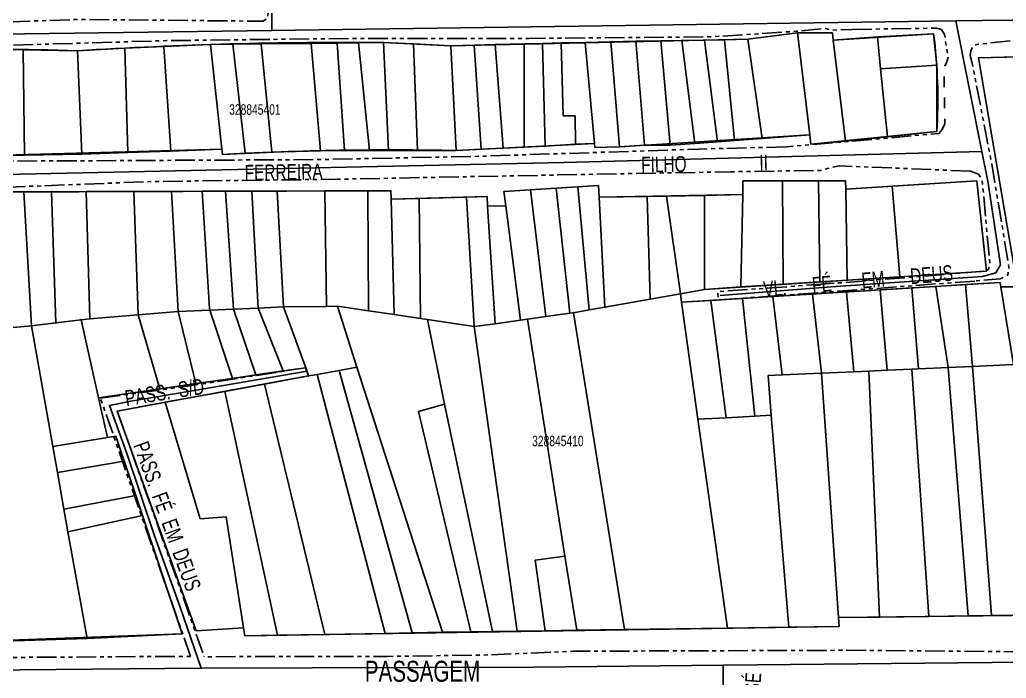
# Model space of a CAD drawing. Extents: x 203614 to 206284, y 4847494 to 4848495.
# Drawn here: x 205201.4 to 205389.1, y 4847971 to 4848096.2 of the extents above; entities that cross this region are included whole.
import ezdxf

# ---------------------------------------------------------------- set-up
doc = ezdxf.new("R2010")
doc.units = 0
doc.header["$LTSCALE"] = 1.5
doc.header["$MEASUREMENT"] = 0
doc.linetypes.add('PHANTOMX2', pattern=[5, 2.5, -0.5, 0.5, -0.5, 0.5, -0.5])
for name, color, linetype in [('CD-MALHA-LOTES', 40, 'CONTINUOUS'), ('CD_TXT_QUADRA', 7, 'CONTINUOUS'), ('RU-QUADRAS', 210, 'CONTINUOUS'), ('SV-EIXO-RUA-N-PAV', 6, 'CONTINUOUS'), ('SV-RUA-NAO-PAV-S-GUIA-C-GUIA', 7, 'PHANTOMX2'), ('SV-TXT-RUA-N-PAV-S-GUIA-C-GUIA', 7, 'CONTINUOUS')]:
    doc.layers.add(name, color=color, linetype=linetype)
doc.styles.add('ARIAL', font='ARIAL.TTF')

msp = doc.modelspace()

# ---------------------------------------------------------------- linework, layer by layer
at = {"layer": 'CD-MALHA-LOTES'}
for p, q in [((205318.69, 4848092.08), (205313.89, 4848091.99)), ((205323.44, 4848092.16), (205318.69, 4848092.08)), ((205318.69, 4848092.08), (205320.31, 4848072.33)), ((205327.44, 4848092.24), (205323.44, 4848092.16)), ((205323.44, 4848092.16), (205325.22, 4848072.36)), ((205331.72, 4848092.31), (205327.44, 4848092.24)), ((205327.44, 4848092.24), (205329.87, 4848072.68)), ((205335.54, 4848092.38), (205331.72, 4848092.31)), ((205331.72, 4848092.31), (205334.22, 4848072.98)), ((205339.95, 4848092.46), (205335.54, 4848092.38)), ((205335.54, 4848092.38), (205337.43, 4848073.2)), ((205349.45, 4848093.67), (205339.95, 4848092.46)), ((205339.95, 4848092.46), (205342.67, 4848073.57)), ((205356.06, 4848093.69), (205349.45, 4848093.67)), ((205351.75, 4848074.3), (205349.45, 4848093.67)), ((205356.23, 4848092.3), (205356.06, 4848093.69)), ((205364.66, 4848092.95), (205356.23, 4848092.3)), ((205356.23, 4848092.3), (205358.53, 4848073.1)), ((205375.31, 4848093.53), (205364.66, 4848092.95)), ((205364.66, 4848092.95), (205365.21, 4848086.85)), ((205375.9, 4848087.55), (205375.31, 4848093.53)), ((205202.08, 4848090.49), (205194.69, 4848090.64)), ((205212.4, 4848090.3), (205202.08, 4848090.49)), ((205202.08, 4848090.49), (205202.33, 4848070.42)), ((205221.45, 4848090.76), (205212.4, 4848090.3)), ((205212.4, 4848090.3), (205213.28, 4848070.59)), ((205228.86, 4848091.08), (205221.45, 4848090.76)), ((205221.45, 4848090.76), (205222.02, 4848070.91)), ((205237.71, 4848091.46), (205228.86, 4848091.08)), ((205228.86, 4848091.08), (205230.21, 4848071.21)), ((205241.96, 4848091.51), (205237.71, 4848091.46)), ((205239.91, 4848071.57), (205237.71, 4848091.46)), ((205247.4, 4848091.57), (205241.96, 4848091.51)), ((205241.96, 4848091.51), (205244.34, 4848070.78)), ((205256.88, 4848091.69), (205247.4, 4848091.57)), ((205247.4, 4848091.57), (205249.38, 4848070.97)), ((205261.81, 4848091.76), (205256.88, 4848091.69)), ((205256.88, 4848091.69), (205258.64, 4848071.28)), ((205265.87, 4848091.81), (205261.81, 4848091.76)), ((205261.81, 4848091.76), (205263.24, 4848071.3)), ((205270.62, 4848091.87), (205265.87, 4848091.81)), ((205265.87, 4848091.81), (205268, 4848071.32)), ((205276.39, 4848091.57), (205270.62, 4848091.87)), ((205270.62, 4848091.87), (205271.6, 4848071.33)), ((205283.48, 4848091.25), (205276.39, 4848091.57)), ((205276.39, 4848091.57), (205277.15, 4848071.3)), ((205287.89, 4848091.36), (205283.48, 4848091.25)), ((205283.48, 4848091.25), (205284.5, 4848071.3)), ((205291.89, 4848091.45), (205287.89, 4848091.36)), ((205287.89, 4848091.36), (205289.26, 4848071.54)), ((205297.43, 4848091.59), (205291.89, 4848091.45)), ((205291.89, 4848091.45), (205293.4, 4848071.75)), ((205297.43, 4848091.59), (205297.4, 4848071.95)), ((205300.89, 4848091.68), (205297.43, 4848091.59)), ((205304.46, 4848091.81), (205300.89, 4848091.68)), ((205300.89, 4848091.68), (205301.41, 4848072.16)), ((205309.04, 4848091.88), (205304.46, 4848091.81)), ((205304.46, 4848091.81), (205304.82, 4848077.94)), ((205313.89, 4848091.99), (205309.04, 4848091.88)), ((205310.79, 4848072.66), (205309.04, 4848091.88)), ((205313.89, 4848091.99), (205315.57, 4848072)), ((205431.63, 4848090.07), (205383.84, 4848088.97)), ((205383.84, 4848088.97), (205391.25, 4848045.36)), ((205365.21, 4848086.85), (205375.9, 4848087.55)), ((205365.21, 4848086.85), (205366.53, 4848073.92)), ((205375.92, 4848074.93), (205375.9, 4848087.55)), ((205307.09, 4848077.94), (205304.82, 4848077.94)), ((205307.16, 4848072.49), (205307.09, 4848077.94)), ((205337.43, 4848073.2), (205342.67, 4848073.57)), ((205342.67, 4848073.57), (205351.75, 4848074.3)), ((205351.75, 4848074.3), (205351.97, 4848072.52)), ((205358.53, 4848073.1), (205366.53, 4848073.92)), ((205366.53, 4848073.92), (205375.92, 4848074.93)), ((205230.21, 4848071.21), (205239.91, 4848071.57)), ((205239.91, 4848071.57), (205240.05, 4848070.55)), ((205284.5, 4848071.3), (205289.26, 4848071.54)), ((205289.26, 4848071.54), (205293.4, 4848071.75)), ((205293.4, 4848071.75), (205297.4, 4848071.95)), ((205297.4, 4848071.95), (205301.41, 4848072.16)), ((205301.41, 4848072.16), (205307.16, 4848072.49)), ((205307.16, 4848072.49), (205310.79, 4848072.66)), ((205310.79, 4848072.66), (205310.86, 4848071.87)), ((205310.86, 4848071.87), (205315.57, 4848072)), ((205315.57, 4848072), (205320.31, 4848072.33)), ((205320.31, 4848072.33), (205325.22, 4848072.36)), ((205325.22, 4848072.36), (205329.87, 4848072.68)), ((205329.87, 4848072.68), (205334.22, 4848072.98)), ((205334.22, 4848072.98), (205337.43, 4848073.2)), ((205351.97, 4848072.52), (205358.53, 4848073.1)), ((205195.56, 4848070.23), (205202.33, 4848070.42)), ((205202.33, 4848070.42), (205213.28, 4848070.59)), ((205213.28, 4848070.59), (205222.02, 4848070.91)), ((205222.02, 4848070.91), (205230.21, 4848071.21)), ((205240.05, 4848070.55), (205244.34, 4848070.78)), ((205244.34, 4848070.78), (205249.38, 4848070.97)), ((205249.38, 4848070.97), (205258.64, 4848071.28)), ((205258.64, 4848071.28), (205263.24, 4848071.3)), ((205263.24, 4848071.3), (205268, 4848071.32)), ((205268, 4848071.32), (205271.6, 4848071.33)), ((205271.6, 4848071.33), (205277.15, 4848071.3)), ((205277.15, 4848071.3), (205284.5, 4848071.3)), ((205303.52, 4848064.16), (205298.61, 4848063.86)), ((205307.64, 4848064.42), (205303.52, 4848064.16)), ((205303.52, 4848064.16), (205306.11, 4848040.36)), ((205311.58, 4848064.66), (205307.64, 4848064.42)), ((205309.78, 4848040.99), (205307.64, 4848064.42)), ((205311.69, 4848062.44), (205311.58, 4848064.66)), ((205339.04, 4848065.54), (205338.99, 4848062.92)), ((205346.58, 4848065.54), (205339.04, 4848065.54)), ((205346.58, 4848065.54), (205346.72, 4848045.88)), ((205353.43, 4848065.54), (205346.58, 4848065.54)), ((205353.43, 4848065.54), (205353.69, 4848046.34)), ((205358.58, 4848065.54), (205353.43, 4848065.54)), ((205358.6, 4848063.94), (205358.58, 4848065.54)), ((205367.43, 4848064.51), (205358.6, 4848063.94)), ((205358.6, 4848063.94), (205358.85, 4848046.67)), ((205383.56, 4848065.54), (205367.43, 4848064.51)), ((205367.43, 4848064.51), (205368.86, 4848047.32)), ((205385.37, 4848048.4), (205383.56, 4848065.54)), ((205202.21, 4848063.45), (205197.91, 4848063.44)), ((205207.5, 4848063.47), (205202.21, 4848063.45)), ((205203.65, 4848037.95), (205202.21, 4848063.45)), ((205214.09, 4848063.49), (205207.5, 4848063.47)), ((205207.5, 4848063.47), (205208.33, 4848038.53)), ((205223.15, 4848063.52), (205214.09, 4848063.49)), ((205214.8, 4848039.33), (205214.09, 4848063.49)), ((205230.31, 4848063.54), (205223.15, 4848063.52)), ((205223.96, 4848040.05), (205223.15, 4848063.52)), ((205236.16, 4848063.56), (205230.31, 4848063.54)), ((205230.31, 4848063.54), (205231.56, 4848040.73)), ((205240.61, 4848063.57), (205236.16, 4848063.56)), ((205237.52, 4848041.24), (205236.16, 4848063.56)), ((205245.63, 4848063.59), (205240.61, 4848063.57)), ((205242.09, 4848041.17), (205240.61, 4848063.57)), ((205250.43, 4848063.6), (205245.63, 4848063.59)), ((205245.63, 4848063.59), (205246.78, 4848041.36)), ((205259.46, 4848063.63), (205250.43, 4848063.6)), ((205251.62, 4848041.56), (205250.43, 4848063.6)), ((205267.65, 4848063.66), (205259.46, 4848063.63)), ((205259.81, 4848041.68), (205259.46, 4848063.63)), ((205272.07, 4848063.67), (205267.65, 4848063.66)), ((205267.78, 4848040.83), (205267.65, 4848063.66)), ((205272.11, 4848062.08), (205272.07, 4848063.67)), ((205277.44, 4848062.22), (205272.11, 4848062.08)), ((205272.11, 4848062.08), (205272.68, 4848040.1)), ((205286.42, 4848062.45), (205277.44, 4848062.22)), ((205277.67, 4848039.35), (205277.44, 4848062.22)), ((205290.35, 4848062.55), (205286.42, 4848062.45)), ((205287.92, 4848037.82), (205286.42, 4848062.45)), ((205290.47, 4848060.71), (205290.35, 4848062.55)), ((205293.56, 4848063.55), (205298.61, 4848063.86)), ((205293.91, 4848060.8), (205293.56, 4848063.55)), ((205298.61, 4848063.86), (205301.55, 4848039.72)), ((205320.79, 4848062.6), (205311.69, 4848062.44)), ((205311.69, 4848062.44), (205312.78, 4848041.52)), ((205324.51, 4848062.66), (205320.79, 4848062.6)), ((205320.79, 4848062.6), (205321.38, 4848043.05)), ((205331.71, 4848062.79), (205324.51, 4848062.66)), ((205324.51, 4848062.66), (205327.15, 4848044.07)), ((205338.99, 4848062.92), (205331.71, 4848062.79)), ((205331.71, 4848062.79), (205331.71, 4848044.88)), ((205338.63, 4848045.36), (205338.99, 4848062.92)), ((205293.91, 4848060.8), (205290.47, 4848060.71)), ((205290.47, 4848060.71), (205291.9, 4848038.36)), ((205296.7, 4848039.04), (205293.91, 4848060.8)), ((205358.85, 4848046.67), (205368.86, 4848047.32)), ((205368.86, 4848047.32), (205385.37, 4848048.4)), ((205331.71, 4848044.88), (205338.63, 4848045.36)), ((205338.63, 4848045.36), (205346.72, 4848045.88)), ((205346.72, 4848045.88), (205353.69, 4848046.34)), ((205353.69, 4848046.34), (205358.85, 4848046.67)), ((205371.18, 4848045.19), (205365.12, 4848044.82)), ((205375.75, 4848045.47), (205371.18, 4848045.19)), ((205371.18, 4848045.19), (205372.43, 4848029.79)), ((205381.37, 4848045.81), (205375.75, 4848045.47)), ((205375.75, 4848045.47), (205378.11, 4848030.05)), ((205387.95, 4848046.21), (205381.37, 4848045.81)), ((205382.69, 4848030.25), (205381.37, 4848045.81)), ((205388.09, 4848045.36), (205387.95, 4848046.21)), ((205390.49, 4848030.6), (205388.09, 4848045.36)), ((205391.25, 4848045.36), (205388.09, 4848045.36)), ((205321.38, 4848043.05), (205327.15, 4848044.07)), ((205327.15, 4848044.07), (205331.71, 4848044.88)), ((205327.33, 4848042.47), (205327.15, 4848044.07)), ((205344.73, 4848043.57), (205338.98, 4848043.2)), ((205352.26, 4848044.04), (205344.73, 4848043.57)), ((205346.48, 4848028.63), (205344.73, 4848043.57)), ((205358.77, 4848044.44), (205352.26, 4848044.04)), ((205353.99, 4848028.97), (205352.26, 4848044.04)), ((205365.12, 4848044.82), (205358.77, 4848044.44)), ((205358.77, 4848044.44), (205360.14, 4848029.24)), ((205366.48, 4848029.53), (205365.12, 4848044.82)), ((205246.78, 4848041.36), (205242.09, 4848041.17)), ((205251.62, 4848041.56), (205246.78, 4848041.36)), ((205251.56, 4848029.39), (205246.78, 4848041.36)), ((205251.62, 4848041.56), (205259.81, 4848041.68)), ((205255.86, 4848030.01), (205251.62, 4848041.56)), ((205259.81, 4848041.68), (205261.88, 4848041.71)), ((205261.88, 4848041.71), (205267.78, 4848040.83)), ((205265.58, 4848030.1), (205261.88, 4848041.71)), ((205309.78, 4848040.99), (205312.78, 4848041.52)), ((205312.78, 4848041.52), (205321.38, 4848043.05)), ((205332.92, 4848042.82), (205327.33, 4848042.47)), ((205330.48, 4848020.2), (205327.33, 4848042.47)), ((205338.98, 4848043.2), (205332.92, 4848042.82)), ((205332.92, 4848042.82), (205335.87, 4848020.5)), ((205338.98, 4848043.2), (205341.27, 4848020.79)), ((205223.96, 4848040.05), (205214.8, 4848039.33)), ((205231.56, 4848040.73), (205223.96, 4848040.05)), ((205228.11, 4848025.98), (205223.96, 4848040.05)), ((205237.61, 4848040.98), (205231.56, 4848040.73)), ((205234.97, 4848026.98), (205231.56, 4848040.73)), ((205237.61, 4848040.98), (205237.52, 4848041.24)), ((205242.09, 4848041.17), (205237.61, 4848040.98)), ((205241.95, 4848027.99), (205237.61, 4848040.98)), ((205246.36, 4848028.63), (205242.09, 4848041.17)), ((205267.78, 4848040.83), (205272.68, 4848040.1)), ((205272.68, 4848040.1), (205277.67, 4848039.35)), ((205301.55, 4848039.72), (205298.03, 4848039.22)), ((205301.55, 4848039.72), (205306.11, 4848040.36)), ((205306.11, 4848040.36), (205306.77, 4848040.45)), ((205306.77, 4848040.45), (205309.78, 4848040.99)), ((205306.77, 4848040.45), (205316.49, 4847980.2)), ((205200.17, 4848037.68), (205203.65, 4848037.95)), ((205203.65, 4848037.95), (205208.33, 4848038.53)), ((205203.65, 4848037.95), (205207.72, 4848015.01)), ((205208.33, 4848038.53), (205213.11, 4848039.12)), ((205213.11, 4848039.12), (205214.8, 4848039.33)), ((205213.11, 4848039.12), (205216.44, 4848024.28)), ((205277.67, 4848039.35), (205279.05, 4848039.16)), ((205279.05, 4848039.16), (205287.92, 4848037.82)), ((205282.26, 4848023.07), (205279.05, 4848039.16)), ((205287.92, 4848037.82), (205291.9, 4848038.36)), ((205287.92, 4848037.82), (205296.11, 4847979.92)), ((205291.9, 4848038.36), (205296.7, 4848039.04)), ((205298.03, 4848039.22), (205296.7, 4848039.04)), ((205305.18, 4847994.18), (205298.03, 4848039.22)), ((205265.58, 4848030.1), (205262.21, 4848029.49)), ((205281.88, 4847979.69), (205265.58, 4848030.1)), ((205378.11, 4848030.05), (205382.69, 4848030.25)), ((205390.49, 4848030.6), (205382.69, 4848030.25)), ((205382.69, 4848030.25), (205386.36, 4847982.86)), ((205241.95, 4848027.99), (205246.36, 4848028.63)), ((205246.36, 4848028.63), (205251.56, 4848029.39)), ((205256.39, 4848028.44), (205248.03, 4848026.9)), ((205251.56, 4848029.39), (205255.86, 4848030.01)), ((205256.39, 4848028.44), (205255.86, 4848030.01)), ((205258.04, 4848028.73), (205256.39, 4848028.44)), ((205262.21, 4848029.49), (205258.04, 4848028.73)), ((205258.04, 4848028.73), (205270.97, 4847979.49)), ((205276.08, 4847979.59), (205262.21, 4848029.49)), ((205343.81, 4848028.51), (205346.48, 4848028.63)), ((205344.43, 4848020.97), (205343.81, 4848028.51)), ((205346.48, 4848028.63), (205353.99, 4848028.97)), ((205353.99, 4848028.97), (205360.14, 4848029.24)), ((205353.99, 4848028.97), (205357.22, 4847982.5)), ((205363.01, 4848029.37), (205360.14, 4848029.24)), ((205363.01, 4848029.37), (205366.48, 4848029.53)), ((205365.01, 4847982.6), (205363.01, 4848029.37)), ((205366.48, 4848029.53), (205371.15, 4848029.74)), ((205371.15, 4848029.74), (205372.43, 4848029.79)), ((205371.15, 4848029.74), (205374.38, 4847982.71)), ((205372.43, 4848029.79), (205378.11, 4848030.05)), ((205378.11, 4848030.05), (205381.91, 4847982.8)), ((205228.11, 4848025.98), (205234.97, 4848026.98)), ((205234.97, 4848026.98), (205241.95, 4848027.99)), ((205240.46, 4848025.51), (205248.03, 4848026.9)), ((205248.03, 4848026.9), (205259.48, 4847979.28)), ((205216.44, 4848024.28), (205228.11, 4848025.98)), ((205240.46, 4848025.51), (205229.08, 4848023.43)), ((205250.51, 4847979.12), (205240.46, 4848025.51)), ((205218.12, 4848016.74), (205216.44, 4848024.28)), ((205229.08, 4848023.43), (205219.99, 4848021.77)), ((205235.78, 4848001.28), (205229.08, 4848023.43)), ((205282.26, 4848023.07), (205277.31, 4848021.68)), ((205291.36, 4847979.85), (205282.26, 4848023.07)), ((205219.99, 4848021.77), (205234.99, 4847979.99)), ((205277.31, 4848021.68), (205287.26, 4847979.79)), ((205335.87, 4848020.5), (205341.27, 4848020.79)), ((205341.27, 4848020.79), (205344.43, 4848020.97)), ((205347.77, 4847980.65), (205344.43, 4848020.97)), ((205330.48, 4848020.2), (205335.87, 4848020.5)), ((205330.48, 4848020.2), (205336.11, 4847980.48)), ((205219.7, 4848017), (205218.12, 4848016.74)), ((205221.29, 4848012.27), (205219.7, 4848017)), ((205207.72, 4848015.01), (205218.12, 4848016.74)), ((205207.72, 4848015.01), (205208.6, 4848010.1)), ((205221.29, 4848012.27), (205208.6, 4848010.1)), ((205223.51, 4848005.69), (205221.29, 4848012.27)), ((205208.6, 4848010.1), (205209.85, 4848003.12)), ((205209.85, 4848003.12), (205223.51, 4848005.69)), ((205224.78, 4848001.91), (205223.51, 4848005.69)), ((205209.85, 4848003.12), (205210.62, 4847998.8)), ((205224.78, 4848001.91), (205210.62, 4847998.8)), ((205232.37, 4847979.39), (205224.78, 4848001.91)), ((205240.72, 4848001.67), (205235.78, 4848001.28)), ((205244.03, 4847980.54), (205240.72, 4848001.67)), ((205210.62, 4847998.8), (205214.25, 4847978.53)), ((205305.18, 4847994.18), (205299.53, 4847993.43)), ((205299.53, 4847993.43), (205301.4, 4847979.99)), ((205307.42, 4847980.08), (205305.18, 4847994.18)), ((205357.22, 4847982.5), (205365.01, 4847982.6)), ((205357.22, 4847982.5), (205357.34, 4847980.78)), ((205374.38, 4847982.71), (205365.01, 4847982.6)), ((205374.38, 4847982.71), (205381.91, 4847982.8)), ((205381.91, 4847982.8), (205386.36, 4847982.86)), ((205386.36, 4847982.86), (205399.87, 4847983.02)), ((205234.99, 4847979.99), (205244.03, 4847980.54)), ((205244.03, 4847980.54), (205244.27, 4847979)), ((205259.48, 4847979.28), (205270.97, 4847979.49)), ((205270.97, 4847979.49), (205276.08, 4847979.59)), ((205276.08, 4847979.59), (205281.88, 4847979.69)), ((205287.26, 4847979.79), (205281.88, 4847979.69)), ((205287.26, 4847979.79), (205291.36, 4847979.85)), ((205296.11, 4847979.92), (205291.36, 4847979.85)), ((205296.11, 4847979.92), (205301.4, 4847979.99)), ((205301.4, 4847979.99), (205307.42, 4847980.08)), ((205307.42, 4847980.08), (205316.49, 4847980.2)), ((205316.49, 4847980.2), (205336.11, 4847980.48)), ((205336.11, 4847980.48), (205347.77, 4847980.65)), ((205357.34, 4847980.78), (205347.77, 4847980.65)), ((205214.25, 4847978.53), (205198.41, 4847977.99)), ((205214.25, 4847978.53), (205232.37, 4847979.39)), ((205244.27, 4847979), (205250.51, 4847979.12)), ((205259.48, 4847979.28), (205250.51, 4847979.12))]:
    msp.add_line(p, q, dxfattribs=at)
for p in [(205327.44, 4848092.24), (205247.4, 4848091.57), (205270.62, 4848091.87), (205202.21, 4848063.45), (205207.5, 4848063.47), (205286.42, 4848062.45), (205352.26, 4848044.04), (205352.26, 4848044.04), (205246.78, 4848041.36), (205246.78, 4848041.36), (205246.78, 4848041.36), (205312.78, 4848041.52), (205242.09, 4848041.17), (205242.09, 4848041.17), (205306.77, 4848040.45), (205203.65, 4848037.95), (205203.65, 4848037.95), (205203.65, 4848037.95), (205208.33, 4848038.53), (205213.11, 4848039.12), (205214.8, 4848039.33), (205287.92, 4848037.82), (205382.69, 4848030.25), (205346.48, 4848028.63), (205353.99, 4848028.97), (205353.99, 4848028.97), (205378.11, 4848030.05), (205330.48, 4848020.2), (205209.85, 4848003.12), (205209.85, 4848003.12), (205210.62, 4847998.8)]:
    msp.add_point(p, dxfattribs=at)
at = {"layer": 'RU-QUADRAS', "color": 6, "linetype": 'Continuous'}
msp.add_lwpolyline([(205135.72, 4848089.06), (205152.85, 4848090.27, -0.0140203269), (205212.4, 4848090.3, -0.0166725756), (205270.62, 4848091.87), (205283.48, 4848091.25), (205339.95, 4848092.46), (205349.45, 4848093.67), (205356.06, 4848093.69), (205356.23, 4848092.3), (205375.31, 4848093.53, -0.0484173538), (205375.92, 4848074.93), (205351.97, 4848072.52), (205351.75, 4848074.3), (205315.57, 4848072), (205310.86, 4848071.87), (205310.79, 4848072.66), (205284.5, 4848071.3, 0.0192398052), (205240.05, 4848070.55), (205239.91, 4848071.57), (205177.66, 4848069.87), (205137.36, 4848067.76)], format="xyb", close=True, dxfattribs=at)
for points in [[(205192.95, 4848063.42), (205272.07, 4848063.67), (205272.11, 4848062.08), (205290.35, 4848062.55), (205290.47, 4848060.71), (205293.91, 4848060.8), (205293.56, 4848063.55), (205311.58, 4848064.66), (205311.7, 4848062.44), (205338.99, 4848062.92), (205339.04, 4848065.54), (205358.58, 4848065.54), (205358.6, 4848063.94), (205383.56, 4848065.54), (205385.37, 4848048.4), (205331.71, 4848044.88), (205327.15, 4848044.07), (205327.33, 4848042.47), (205387.95, 4848046.21), (205388.09, 4848045.36), (205391.25, 4848045.36), (205383.84, 4848088.97), (205464.54, 4848090.82)], [(205423.21, 4847983.3), (205357.22, 4847982.5), (205357.34, 4847980.78), (205244.27, 4847979), (205244.03, 4847980.54), (205234.99, 4847979.99), (205219.99, 4848021.77), (205256.39, 4848028.44), (205255.82, 4848030), (205216.44, 4848024.28), (205218.12, 4848016.74), (205219.7, 4848017), (205232.37, 4847979.39), (205151.5, 4847976.41)]]:
    msp.add_lwpolyline(points, dxfattribs=at)
at = {"layer": 'SV-EIXO-RUA-N-PAV', "flags": 128}
for points in [[(205249.387585, 4848094.159972), (205249.387585, 4848100.301195), (205249.238599, 4848109.836314), (205249.089613, 4848123.692033), (205249.238599, 4848133.67411), (205249.98353, 4848142.017339), (205249.723966, 4848146.105467), (205249.387585, 4848151.403472), (205248.493668, 4848163.769328), (205246.683076, 4848179.377743)], [(205130.28206, 4848091.649282), (205169.365236, 4848093.045109), (205249.387585, 4848094.159972), (205379.575223, 4848095.973731), (205384.554579, 4848096.043103), (205413.035521, 4848096.376214), (205474.01786, 4848102.997153)], [(205334.682201, 4848043.760921), (205355.838245, 4848045.39977), (205384.592587, 4848047.336591), (205387.125353, 4848048.081522), (205388.019271, 4848049.571384), (205385.635491, 4848065.512911), (205384.521846, 4848071.110445), (205379.575223, 4848095.973731)], [(205134.738558, 4848063.855196), (205150.711051, 4848066.396274), (205166.034131, 4848066.063164), (205304.941184, 4848069.061158), (205384.521846, 4848071.110445)], [(205256.130095, 4848029.332398), (205235.777999, 4848025.876382), (205222.568336, 4848023.649172), (205218.497917, 4848022.804368), (205221.800333, 4848013.665124), (205227.099558, 4847998.03625), (205231.937981, 4847984.480986), (205235.931599, 4847972.884131)], [(204636.94, 4847962.16), (204644.993902, 4847962.480581), (204661.435089, 4847963.360222), (204689.749402, 4847964.834926), (204824.832271, 4847966.309629), (204838.37939, 4847967.018903), (204852.999113, 4847967.784333), (204904.613746, 4847966.899511), (204953.278972, 4847967.194452), (204996.045382, 4847970.143859), (205028.160556, 4847970.01914), (205071.992628, 4847969.848918), (205144.93514, 4847971.428901), (205194.540514, 4847972.503385), (205235.931599, 4847972.884131), (205299.244484, 4847973.093267), (205335.300992, 4847973.445038), (205450.401624, 4847974.567971), (205470.623291, 4847974.631262), (205547.783096, 4847974.872764)], [(205335.300992, 4847960.263344), (205335.300992, 4847973.445038)]]:
    msp.add_lwpolyline(points, dxfattribs=at)
at = {"layer": 'SV-RUA-NAO-PAV-S-GUIA-C-GUIA', "flags": 128}
for points in [[(205248.537723, 4848141.124521), (205248.717696, 4848097.590626), (205248.570773, 4848096.415241), (205247.762695, 4848095.90101), (205212.600435, 4848096.253763), (205161.439587, 4848094.378489), (205136.101095, 4848093.476778), (205134.411478, 4848093.991009), (205133.383016, 4848095.386779), (205132.646446, 4848097.59745), (205126.734743, 4848133.5868), (205126.514359, 4848135.496801), (205126.58782, 4848137.186417), (205127.322436, 4848138.361803), (205128.865129, 4848139.316803), (205146.785593, 4848140.107233), (205165.444016, 4848140.275617), (205193.596976, 4848141.654774), (205212.203641, 4848142.022924), (205213.908785, 4848141.533504)], [(205143.490692, 4848066.902605), (205140.871255, 4848066.384817), (205137.827442, 4848065.598108), (205136.578595, 4848066.038878), (205135.623594, 4848067.06734), (205133.011917, 4848084.293467), (205132.832054, 4848087.342736), (205133.493209, 4848088.665044), (205134.968634, 4848089.408296), (205144.468375, 4848090.018818), (205170.069691, 4848091.431813), (205198.835946, 4848091.314149), (205229.394383, 4848092.208329), (205264.359245, 4848092.630224), (205298.327103, 4848092.645604), (205332.592934, 4848092.912994), (205349.323329, 4848093.991009), (205354.759486, 4848094.50524), (205356.081794, 4848094.211393), (205359.828335, 4848094.358317)], [(205359.828335, 4848094.358317), (205375.842959, 4848094.578701), (205376.797959, 4848094.358317), (205377.385652, 4848093.403316), (205378.100945, 4848088.999684), (205377.858198, 4848088.147741), (205377.459153, 4848087.367451)], [(205449.845361, 4848093.56701), (205441.804124, 4848093.814433), (205423.883232, 4848093.84226), (205396.477592, 4848092.81801), (205383.536082, 4848091.494845), (205382.731959, 4848091.123711), (205382.42268, 4848090.195876), (205382.298969, 4848089.391753), (205382.59799, 4848088.209295), (205386.363521, 4848068.793273), (205389.658362, 4848049.141904), (205389.423016, 4848047.612157), (205388.569888, 4848047.170884), (205387.981523, 4848046.935538), (205383.182708, 4848046.48859)], [(205468.630229, 4848086.301994), (205466.546392, 4847984.175258), (205466.113402, 4847982.195876), (205465.618557, 4847980.649485), (205464.752577, 4847979.412371), (205463.515464, 4847978.484536), (205462.106109, 4847978.129809), (205460.051546, 4847977.989691), (205426.04853, 4847976.800556), (205400.642539, 4847975.939061), (205358.767461, 4847976.273711), (205306.691442, 4847976.093437), (205290.789095, 4847975.392276), (205290.689047, 4847975.391641), (205271.331159, 4847975.118773), (205254.522314, 4847975.112194), (205236.554449, 4847975.036365)], [(205377.297189, 4848085.369737), (205377.333296, 4848083.368929)], [(205377.369403, 4848081.368121), (205377.40551, 4848079.367314)], [(205377.441617, 4848077.366506), (205377.459114, 4848076.39696)], [(205377.459114, 4848076.39696), (205376.944883, 4848075.295037), (205376.298013, 4848074.541035), (205347.242861, 4848072.013465)], [(205347.242861, 4848072.013465), (205330.726697, 4848071.591062), (205289.366601, 4848070.228173), (205257.505379, 4848069.575848), (205198.676588, 4848069.302714), (205155.566961, 4848067.778655), (205153.456614, 4848067.765268)], [(205382.326328, 4848067.395347), (205357.402062, 4848068.391753), (205355.608247, 4848068.020619), (205354.024165, 4848067.53686), (205336.767275, 4848067.277319), (205303.905144, 4848066.668669), (205261.839945, 4848065.851567), (205227.225248, 4848065.431894), (205200.820083, 4848064.413989), (205165.511559, 4848063.239559), (205163.546392, 4848063.134021), (205161.041237, 4848063.690722), (205155.691293, 4848064.978117), (205153.784661, 4848064.83798)], [(205383.182708, 4848046.48859), (205334.352115, 4848042.875824), (205334.237113, 4848044.469072), (205360.240146, 4848046.347174), (205384.804356, 4848048.347612), (205385.451557, 4848048.524122), (205385.745739, 4848048.759467), (205386.039921, 4848049.642014), (205384.555562, 4848065.779612), (205383.876289, 4848066.845361), (205382.326328, 4848067.395347)], [(205216.813481, 4848024.210402), (205234.165332, 4848026.607509), (205255.86, 4848030.01), (205256.39, 4848028.44), (205221.723702, 4848022.086606)], [(205233.938176, 4847975.095826), (205216.813481, 4848024.210402)], [(205221.723702, 4848022.086606), (205219.99, 4848021.77)], [(205219.99, 4848021.77), (205236.554449, 4847975.036365)], [(205147.450777, 4847977.090715), (205147.43299, 4847977), (205147.247423, 4847975.639175), (205147.43299, 4847974.649485), (205148.175258, 4847974.030928), (205148.917526, 4847973.907216), (205150.154639, 4847973.907216), (205153.028039, 4847974.018151), (205192.941783, 4847974.871628), (205229.559164, 4847975.103911), (205233.938176, 4847975.095826)]]:
    msp.add_lwpolyline(points, dxfattribs=at)

# ---------------------------------------------------------------- texts
at = {"layer": 'CD_TXT_QUADRA', "style": 'ARIAL', "width": 0.7}
for s, p in [('328845401', (205241.29, 4848078.11)), ('328845410', (205298.93, 4848015.08))]:
    msp.add_text(s, height=2, dxfattribs=at).set_placement(p)
at = {"layer": 'SV-TXT-RUA-N-PAV-S-GUIA-C-GUIA', "style": 'ARIAL', "width": 0.7}
for s, rotation, p in [('FILHO                 II', 1, (205319.699875, 4848067.112713)), ('FERREIRA', 1, (205244.261098, 4848065.580504)), ('VL.      FÉ       EM      DEUS', 5, (205343.063808, 4848043.429027)), ('PASS.  S/D', 9, (205221.723177, 4848022.693724)), ('PASS.  FÉ  EM  DEUS', 290, (205223.009693, 4848015.27728)), ('S. JOSÉ', 86, (205341.767536, 4847960.697251))]:
    msp.add_text(s, height=3, rotation=rotation, dxfattribs=at).set_placement(p)
msp.add_text('PASSAGEM', height=4, dxfattribs=at).set_placement((205267.100784, 4847970.2822))

doc.saveas('drawing.dxf')
